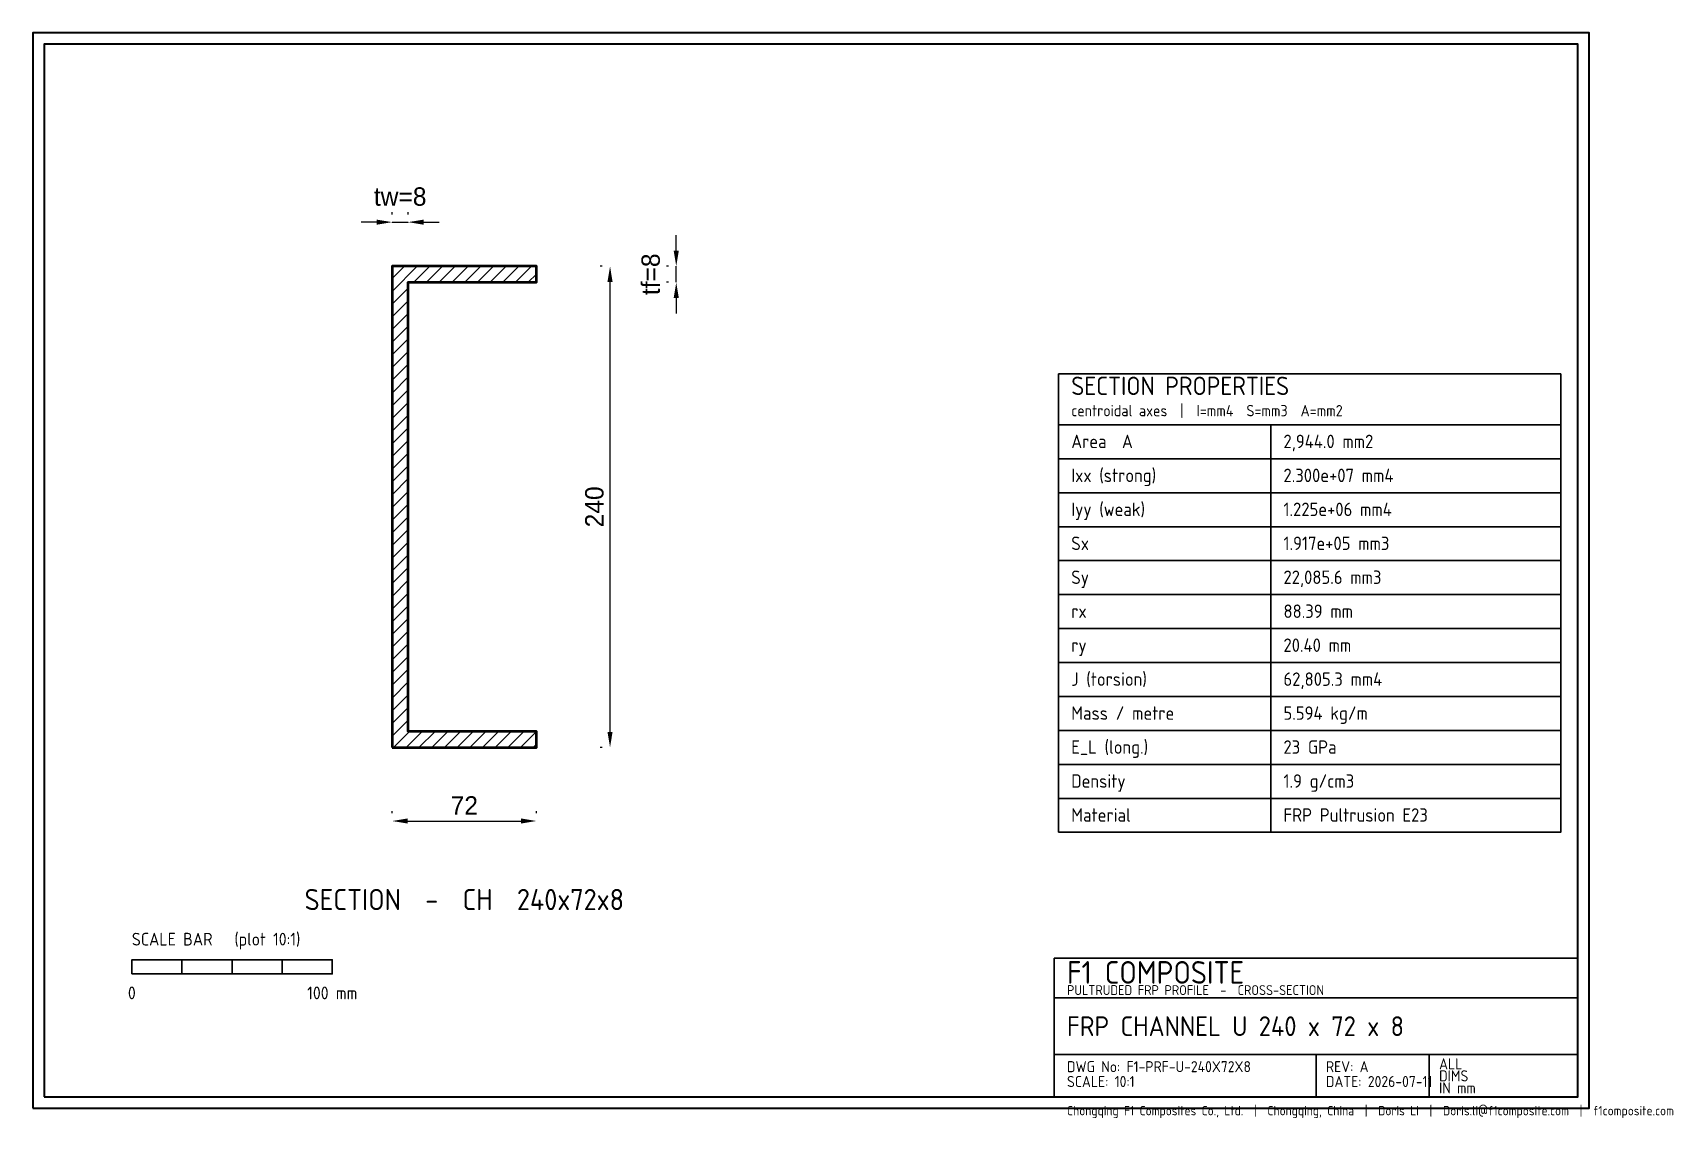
# Model space of a CAD drawing. Header units: millimetres. Extents: x 0 to 11595, y -70 to 7600.
import ezdxf
from ezdxf.enums import TextEntityAlignment as Align

# ---------------------------------------------------------------- set-up
doc = ezdxf.new("R2010")
doc.units = ezdxf.units.MM
for name, color, linetype, lineweight in [('BEAM', 4, 'CONTINUOUS', 50), ('BORDER', 250, 'CONTINUOUS', 40), ('DIM', 1, 'CONTINUOUS', 18), ('HATCH', 9, 'CONTINUOUS', 9), ('TEXT', 250, 'CONTINUOUS', 25), ('TITLE', 250, 'CONTINUOUS', 30)]:
    doc.layers.add(name, color=color, linetype=linetype, lineweight=lineweight)
doc.styles.add('F1', font='isocp.shx')
doc.dimstyles.new('F1DIM', dxfattribs={"dimtxt": 130, "dimasz": 110, "dimexe": 70, "dimexo": 55, "dimgap": 45, "dimtad": 1, "dimdec": 0, "dimcen": 2.5, "dimclrd": 1, "dimclre": 1, "dimclrt": 1, "dimazin": 3, "dimtfac": 1, "dimtmove": 0, "dimatfit": 3})

msp = doc.modelspace()

# ---------------------------------------------------------------- hatches: boundary and pattern name
at = {"layer": 'HATCH'}
h = msp.add_hatch(dxfattribs=at)
h.set_pattern_fill('ANSI31', scale=20)
h.paths.add_polyline_path([(2540, 2550), (3560, 2550), (3560, 2663.3), (2653.3, 2663.3), (2653.3, 5836.7), (3560, 5836.7), (3560, 5950), (2540, 5950)])

# ---------------------------------------------------------------- linework, layer by layer
at = {"layer": 'BEAM'}
msp.add_lwpolyline([(2540, 2550), (3560, 2550), (3560, 2663.3), (2653.3, 2663.3), (2653.3, 5836.7), (3560, 5836.7), (3560, 5950), (2540, 5950)], close=True, dxfattribs=at)
at = {"layer": 'BORDER'}
for points in [[(0, 0), (11000, 0), (11000, 7600), (0, 7600)], [(80, 80), (10920, 80), (10920, 7520), (80, 7520)]]:
    msp.add_lwpolyline(points, close=True, dxfattribs=at)
at = {"layer": 'TITLE'}
for p, q in [((7250, 4830), (10800, 4830)), ((8750, 1950), (8750, 4830)), ((7250, 4590), (10800, 4590)), ((7250, 4350), (10800, 4350)), ((7250, 4110), (10800, 4110)), ((7250, 3870), (10800, 3870)), ((7250, 3630), (10800, 3630)), ((7250, 3390), (10800, 3390)), ((7250, 3150), (10800, 3150)), ((7250, 2910), (10800, 2910)), ((7250, 2670), (10800, 2670)), ((7250, 2430), (10800, 2430)), ((7250, 2190), (10800, 2190)), ((7250, 1950), (10800, 1950)), ((7220, 780), (10920, 780)), ((7220, 380), (10920, 380)), ((9070, 80), (9070, 380)), ((9870, 80), (9870, 380))]:
    msp.add_line(p, q, dxfattribs=at)
for points in [[(7250, 1950), (10800, 1950), (10800, 5190), (7250, 5190)], [(700, 950), (1054.2, 950), (1054.2, 1050), (700, 1050)], [(1054.2, 950), (1408.3, 950), (1408.3, 1050), (1054.2, 1050)], [(1408.3, 950), (1762.5, 950), (1762.5, 1050), (1408.3, 1050)], [(1762.5, 950), (2116.7, 950), (2116.7, 1050), (1762.5, 1050)], [(7220, 80), (10920, 80), (10920, 1060), (7220, 1060)]]:
    msp.add_lwpolyline(points, close=True, dxfattribs=at)

# ---------------------------------------------------------------- texts
at = {"layer": 'TEXT', "style": 'F1'}
for s, height, p in [('centroidal axes  |  I=mm4  S=mm3  A=mm2', 80, (7340, 4890)), ('Area  A', 95, (7340, 4665)), ('2,944.0 mm2', 95, (8840, 4665)), ('Ixx (strong)', 95, (7340, 4425)), ('2.300e+07 mm4', 95, (8840, 4425)), ('Iyy (weak)', 95, (7340, 4185)), ('1.225e+06 mm4', 95, (8840, 4185)), ('Sx', 95, (7340, 3945)), ('1.917e+05 mm3', 95, (8840, 3945)), ('Sy', 95, (7340, 3705)), ('22,085.6 mm3', 95, (8840, 3705)), ('rx', 95, (7340, 3465)), ('88.39 mm', 95, (8840, 3465)), ('ry', 95, (7340, 3225)), ('20.40 mm', 95, (8840, 3225)), ('J (torsion)', 95, (7340, 2985)), ('62,805.3 mm4', 95, (8840, 2985)), ('Mass / metre', 95, (7340, 2745)), ('5.594 kg/m', 95, (8840, 2745)), ('E_L (long.)', 95, (7340, 2505)), ('23 GPa', 95, (8840, 2505)), ('Density', 95, (7340, 2265)), ('1.9 g/cm3', 95, (8840, 2265)), ('Material', 95, (7340, 2025)), ('FRP Pultrusion E23', 95, (8840, 2025)), ('SCALE BAR   (plot 10:1)', 90, (700, 1150)), ('Chongqing F1 Composites Co., Ltd.  |  Chongqing, China  |  Doris Li  |  Doris.li@f1composite.com  |  f1composite.com', 66, (7310, -50))]:
    msp.add_text(s, height=height, dxfattribs=at).set_placement(p)
for s, p in [('0', (700, 770)), ('100 mm', (2116.7, 770))]:
    msp.add_text(s, height=90, dxfattribs=at).set_placement(p, align=Align.CENTER)
at = {"layer": 'TITLE', "style": 'F1'}
for s, height, p in [('SECTION PROPERTIES', 130, (7340, 5040)), ('F1 COMPOSITE', 160, (7310, 880)), ('PULTRUDED FRP PROFILE  -  CROSS-SECTION', 70, (7310, 800)), ('FRP CHANNEL U 240 x 72 x 8', 140, (7310, 510)), ('ALL', 78, (9940, 275)), ('DWG No: F1-PRF-U-240X72X8', 78, (7310, 255)), ('REV: A', 78, (9140, 255)), ('DIMS', 78, (9940, 190)), ('SCALE: 10:1', 78, (7310, 150)), ('DATE: 2026-07-11', 78, (9140, 150)), ('IN mm', 78, (9940, 105))]:
    msp.add_text(s, height=height, dxfattribs=at).set_placement(p)
msp.add_text('SECTION  -  CH  240x72x8', height=150, dxfattribs=at).set_placement((3050, 1400), align=Align.CENTER)

# ---------------------------------------------------------------- dimensions: what is measured, and where the dimension line sits
at = {"layer": 'DIM'}
for base, p1, p2, text in [((2540, 6262), (2540, 6262), (2653.3, 6262), 'tw=8'), ((2540, 2030), (2540, 2030), (3560, 2030), '72')]:
    msp.add_linear_dim(base=base, p1=p1, p2=p2, text=text, dimstyle='F1DIM', dxfattribs=at).render()
for base, p1, p2, text in [((4548, 5836.7), (4548, 5836.7), (4548, 5950), 'tf=8'), ((4080, 2550), (4080, 2550), (4080, 5950), '240')]:
    msp.add_linear_dim(base=base, p1=p1, p2=p2, angle=90, text=text, dimstyle='F1DIM', dxfattribs=at).render()

doc.saveas('drawing.dxf')
